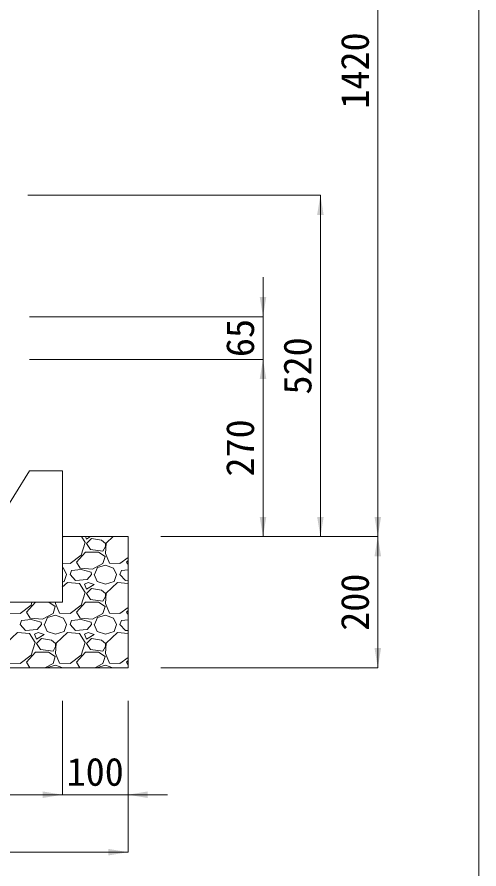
# Model space of a CAD drawing. Units: millimetres at full size, sheet at 1:20. Extents: x 201886 to 211886, y 860265 to 873235.
# Drawn here: x 209182 to 209886, y 861025 to 862323 of the extents above; entities that cross this region are included whole.
import ezdxf
from ezdxf.enums import TextEntityAlignment as Align

# ---------------------------------------------------------------- set-up
doc = ezdxf.new("R2010")
doc.units = ezdxf.units.MM
doc.header["$LTSCALE"] = 20
for name, color, linetype, lineweight in [('0_2', 7, 'Continuous', 20), ('ハッチング', 7, 'Continuous', 5), ('図枠', 5, 'Continuous', 13), ('基礎ブロック', 2, 'Continuous', 20), ('寸法線', 7, 'Continuous', 13)]:
    doc.layers.add(name, color=color, linetype=linetype, lineweight=lineweight)
doc.styles.add('ＭＳ ゴシック', font='')
doc.styles.get('ＭＳ ゴシック').set_extended_font_data('MS Gothic')

# ---------------------------------------------------------------- blocks, each defined once
blk = doc.blocks.new('filled_arrow')
at = {"color": 0, "linetype": 'Continuous', "lineweight": -2}
blk.add_solid([(7.5, 1.25), (0, 0), (7.5, -1.25)], dxfattribs=at)

msp = doc.modelspace()

# ---------------------------------------------------------------- linework, layer by layer
at = {"layer": '0_2', "lineweight": 13}
msp.add_line((209351.32, 861531.25), (209251.32, 861531.25), dxfattribs=at)
at = {"layer": '0_2'}
for p, q in [((209351.32, 861331.25), (209351.32, 861531.25)), ((208368.32, 861331.25), (209351.32, 861331.25))]:
    msp.add_line(p, q, dxfattribs=at)
at = {"layer": 'ハッチング'}
for p, q in [((209252.36, 861531.25), (209251.32, 861530.3)), ((209285.77, 861522.17), (209280.22, 861531.25)), ((209286.56, 861531.25), (209288.06, 861527.5)), ((209288.06, 861527.5), (209294.31, 861531.25)), ((209328.56, 861531.25), (209317.78, 861521.4)), ((209279.68, 861503.12), (209285.77, 861522.17)), ((209295.68, 861528.26), (209288.06, 861520.64)), ((209288.06, 861520.64), (209294.15, 861511.5)), ((209310.92, 861525.98), (209295.68, 861528.26)), ((209317.01, 861520.64), (209310.92, 861525.98)), ((209317.78, 861521.4), (209317.01, 861505.4)), ((209317.01, 861516.07), (209317.01, 861520.64)), ((209272.82, 861492.45), (209286.53, 861507.69)), ((209286.53, 861507.69), (209306.35, 861507.69)), ((209294.15, 861511.5), (209313.2, 861509.21)), ((209306.35, 861507.69), (209316.25, 861500.83)), ((209313.2, 861509.21), (209317.01, 861516.07)), ((209317.01, 861505.4), (209323.11, 861490.92)), ((209262.91, 861490.16), (209279.68, 861503.12)), ((209278.15, 861483.3), (209272.82, 861492.45)), ((209316.25, 861500.83), (209313.2, 861490.16)), ((209339.11, 861490.16), (209351.32, 861499.6)), ((209349.02, 861492.45), (209351.32, 861495.01)), ((209351.32, 861488.5), (209349.02, 861492.45)), ((209251.21, 861483.98), (209253.01, 861483.3)), ((209251.22, 861490.72), (209262.91, 861490.16)), ((209253.01, 861483.3), (209257.58, 861473.4)), ((209262.91, 861473.4), (209265.2, 861479.49)), ((209279.68, 861481.02), (209265.2, 861479.49)), ((209297.2, 861481.78), (209278.15, 861483.3)), ((209294.92, 861477.21), (209279.68, 861481.02)), ((209313.2, 861490.16), (209297.2, 861481.78)), ((209300.25, 861473.4), (209304.82, 861484.07)), ((209304.82, 861484.07), (209317.01, 861487.88)), ((209317.01, 861487.88), (209329.21, 861483.3)), ((209323.11, 861490.92), (209339.11, 861490.16)), ((209329.21, 861483.3), (209333.78, 861473.4)), ((209339.11, 861473.4), (209341.4, 861479.49)), ((209351.32, 861480.54), (209341.4, 861479.49)), ((209253.77, 861462.73), (209257.58, 861473.4)), ((209271.29, 861464.25), (209262.91, 861473.4)), ((209288.82, 861465.78), (209271.29, 861464.25)), ((209295.68, 861473.4), (209288.82, 861465.78)), ((209295.68, 861473.4), (209294.92, 861477.21)), ((209299.49, 861473.4), (209304.06, 861462.73)), ((209329.97, 861462.73), (209333.78, 861473.4)), ((209347.49, 861464.25), (209339.11, 861473.4)), ((209259.1, 861461.21), (209251.13, 861453.93)), ((209251.15, 861461.96), (209253.77, 861462.73)), ((209277.39, 861459.68), (209259.1, 861461.21)), ((209285.77, 861445.97), (209277.39, 861459.68)), ((209290.34, 861461.21), (209285.01, 861458.92)), ((209285.01, 861458.92), (209288.06, 861451.3)), ((209288.06, 861451.3), (209299.49, 861458.16)), ((209299.49, 861458.16), (209290.34, 861461.21)), ((209304.06, 861462.73), (209317.01, 861458.92)), ((209317.01, 861458.92), (209329.97, 861462.73)), ((209335.3, 861461.21), (209317.78, 861445.2)), ((209351.32, 861459.87), (209335.3, 861461.21)), ((209351.32, 861464.59), (209347.49, 861464.25)), ((209279.68, 861426.92), (209285.77, 861445.97)), ((209295.68, 861452.06), (209288.06, 861444.44)), ((209288.06, 861444.44), (209294.15, 861435.3)), ((209310.92, 861449.78), (209295.68, 861452.06)), ((209317.01, 861444.44), (209310.92, 861449.78)), ((209313.2, 861433.01), (209317.01, 861439.87)), ((209317.78, 861445.2), (209317.01, 861429.2)), ((209317.01, 861439.87), (209317.01, 861444.44)), ((209186.71, 861413.96), (209203.48, 861426.92)), ((209196.62, 861416.25), (209210.12, 861431.25)), ((209203.48, 861426.92), (209204.86, 861431.25)), ((209230.5, 861431.25), (209240.05, 861424.63)), ((209240.91, 861431.25), (209240.81, 861429.2)), ((209240.81, 861429.2), (209246.91, 861414.72)), ((209262.91, 861413.96), (209279.68, 861426.92)), ((209272.82, 861416.25), (209286.53, 861431.49)), ((209286.53, 861431.49), (209306.35, 861431.49)), ((209294.15, 861435.3), (209313.2, 861433.01)), ((209306.35, 861431.49), (209316.25, 861424.63)), ((209317.01, 861429.2), (209323.11, 861414.72)), ((209170.71, 861414.72), (209186.71, 861413.96)), ((209201.95, 861407.1), (209196.62, 861416.25)), ((209237, 861413.96), (209221, 861405.58)), ((209240.05, 861424.63), (209237, 861413.96)), ((209246.91, 861414.72), (209262.91, 861413.96)), ((209278.15, 861407.1), (209272.82, 861416.25)), ((209313.2, 861413.96), (209297.2, 861405.58)), ((209316.25, 861424.63), (209313.2, 861413.96)), ((209323.11, 861414.72), (209339.11, 861413.96)), ((209339.11, 861413.96), (209351.32, 861423.4)), ((209349.02, 861416.25), (209351.32, 861418.81)), ((209351.32, 861412.3), (209349.02, 861416.25)), ((209186.71, 861397.2), (209189, 861403.29)), ((209203.48, 861404.82), (209189, 861403.29)), ((209221, 861405.58), (209201.95, 861407.1)), ((209218.72, 861401.01), (209203.48, 861404.82)), ((209219.48, 861397.2), (209218.72, 861401.01)), ((209224.05, 861397.2), (209228.62, 861407.87)), ((209228.62, 861407.87), (209240.81, 861411.68)), ((209240.81, 861411.68), (209253.01, 861407.1)), ((209253.01, 861407.1), (209257.58, 861397.2)), ((209262.91, 861397.2), (209265.2, 861403.29)), ((209279.68, 861404.82), (209265.2, 861403.29)), ((209297.2, 861405.58), (209278.15, 861407.1)), ((209294.92, 861401.01), (209279.68, 861404.82)), ((209295.68, 861397.2), (209294.92, 861401.01)), ((209300.25, 861397.2), (209304.82, 861407.87)), ((209304.82, 861407.87), (209317.01, 861411.68)), ((209317.01, 861411.68), (209329.21, 861407.1)), ((209329.21, 861407.1), (209333.78, 861397.2)), ((209339.11, 861397.2), (209341.4, 861403.29)), ((209351.32, 861404.34), (209341.4, 861403.29)), ((209195.09, 861388.05), (209186.71, 861397.2)), ((209212.62, 861389.58), (209195.09, 861388.05)), ((209219.48, 861397.2), (209212.62, 861389.58)), ((209223.29, 861397.2), (209227.86, 861386.53)), ((209253.77, 861386.53), (209257.58, 861397.2)), ((209271.29, 861388.05), (209262.91, 861397.2)), ((209288.82, 861389.58), (209271.29, 861388.05)), ((209295.68, 861397.2), (209288.82, 861389.58)), ((209299.49, 861397.2), (209304.06, 861386.53)), ((209329.97, 861386.53), (209333.78, 861397.2)), ((209347.49, 861388.05), (209339.11, 861397.2)), ((209351.32, 861388.39), (209347.49, 861388.05)), ((209182.9, 861385.01), (209165.38, 861369)), ((209201.19, 861383.48), (209182.9, 861385.01)), ((209209.57, 861369.77), (209201.19, 861383.48)), ((209214.14, 861385.01), (209208.81, 861382.72)), ((209208.81, 861382.72), (209211.86, 861375.1)), ((209211.86, 861375.1), (209223.29, 861381.96)), ((209219.48, 861375.86), (209211.86, 861368.24)), ((209223.29, 861381.96), (209214.14, 861385.01)), ((209234.72, 861373.58), (209219.48, 861375.86)), ((209227.86, 861386.53), (209240.81, 861382.72)), ((209240.81, 861382.72), (209253.77, 861386.53)), ((209259.1, 861385.01), (209241.58, 861369)), ((209277.39, 861383.48), (209259.1, 861385.01)), ((209285.77, 861369.77), (209277.39, 861383.48)), ((209290.34, 861385.01), (209285.01, 861382.72)), ((209285.01, 861382.72), (209288.06, 861375.1)), ((209288.06, 861375.1), (209299.49, 861381.96)), ((209295.68, 861375.86), (209288.06, 861368.24)), ((209299.49, 861381.96), (209290.34, 861385.01)), ((209310.92, 861373.58), (209295.68, 861375.86)), ((209304.06, 861386.53), (209317.01, 861382.72)), ((209317.01, 861382.72), (209329.97, 861386.53)), ((209335.3, 861385.01), (209317.78, 861369)), ((209351.32, 861383.67), (209335.3, 861385.01)), ((209203.48, 861350.72), (209209.57, 861369.77)), ((209211.86, 861368.24), (209217.95, 861359.1)), ((209240.81, 861368.24), (209234.72, 861373.58)), ((209237, 861356.81), (209240.81, 861363.67)), ((209241.58, 861369), (209240.81, 861353)), ((209240.81, 861363.67), (209240.81, 861368.24)), ((209279.68, 861350.72), (209285.77, 861369.77)), ((209288.06, 861368.24), (209294.15, 861359.1)), ((209317.01, 861368.24), (209310.92, 861373.58)), ((209313.2, 861356.81), (209317.01, 861363.67)), ((209317.78, 861369), (209317.01, 861353)), ((209317.01, 861363.67), (209317.01, 861368.24)), ((209186.71, 861337.76), (209203.48, 861350.72)), ((209196.62, 861340.05), (209210.33, 861355.29)), ((209210.33, 861355.29), (209230.15, 861355.29)), ((209217.95, 861359.1), (209237, 861356.81)), ((209230.15, 861355.29), (209240.05, 861348.43)), ((209240.81, 861353), (209246.91, 861338.52)), ((209262.91, 861337.76), (209279.68, 861350.72)), ((209272.82, 861340.05), (209286.53, 861355.29)), ((209286.53, 861355.29), (209306.35, 861355.29)), ((209294.15, 861359.1), (209313.2, 861356.81)), ((209306.35, 861355.29), (209316.25, 861348.43)), ((209317.01, 861353), (209323.11, 861338.52)), ((209170.71, 861338.52), (209186.71, 861337.76)), ((209201.75, 861331.25), (209196.62, 861340.05)), ((209237, 861337.76), (209224.57, 861331.25)), ((209240.05, 861348.43), (209237, 861337.76)), ((209246.91, 861338.52), (209262.91, 861337.76)), ((209277.95, 861331.25), (209272.82, 861340.05)), ((209313.2, 861337.76), (209300.77, 861331.25)), ((209316.25, 861348.43), (209313.2, 861337.76)), ((209323.11, 861338.52), (209339.11, 861337.76)), ((209339.11, 861337.76), (209351.32, 861347.2)), ((209349.02, 861340.05), (209351.32, 861342.61)), ((209351.32, 861336.1), (209349.02, 861340.05)), ((209228.44, 861331.25), (209228.62, 861331.67)), ((209228.62, 861331.67), (209240.81, 861335.48)), ((209240.81, 861335.48), (209252.09, 861331.25)), ((209304.64, 861331.25), (209304.82, 861331.67)), ((209304.82, 861331.67), (209317.01, 861335.48)), ((209317.01, 861335.48), (209328.29, 861331.25))]:
    msp.add_line(p, q, dxfattribs=at)
at = {"layer": '図枠'}
msp.add_line((209886.35, 863465.21), (209886.35, 860265.21), dxfattribs=at)
at = {"layer": '基礎ブロック'}
for p, q in [((209201.32, 861631.25), (209151.32, 861551.25)), ((209251.32, 861631.25), (209201.32, 861631.25)), ((209251.32, 861531.25), (209251.32, 861431.25)), ((209251.32, 861431.25), (208468.32, 861431.25))]:
    msp.add_line(p, q, dxfattribs=at)
at = {"layer": '基礎ブロック', "lineweight": 13}
msp.add_line((209251.32, 861631.25), (209251.32, 861531.25), dxfattribs=at)
at = {"layer": '寸法線'}
for p, q in [((209732.12, 861531.25), (209732.12, 862951.25)), ((209198.85, 862051.25), (209644.62, 862051.25)), ((209644.62, 861531.25), (209644.62, 862051.25)), ((209557.12, 861741.25), (209557.12, 861926.25)), ((209201.08, 861866.25), (209557.12, 861866.25)), ((209201.08, 861801.25), (209557.12, 861801.25)), ((209201.08, 861801.25), (209557.12, 861801.25)), ((209557.12, 861531.25), (209557.12, 861801.25)), ((209401.32, 861531.25), (209732.12, 861531.25)), ((209401.32, 861531.25), (209644.62, 861531.25)), ((209401.32, 861531.25), (209557.12, 861531.25)), ((209401.32, 861531.25), (209732.12, 861531.25)), ((209732.12, 861531.25), (209732.12, 861331.25)), ((209401.32, 861331.25), (209732.12, 861331.25)), ((209251.32, 861281.25), (209251.32, 861137.95)), ((209251.32, 861281.25), (209251.32, 861137.95)), ((209351.32, 861281.25), (209351.32, 861137.95)), ((209351.32, 861281.25), (209351.32, 861050.44)), ((208468.32, 861137.95), (209251.32, 861137.95)), ((209191.32, 861137.95), (209411.32, 861137.95)), ((208368.32, 861050.44), (209351.32, 861050.44))]:
    msp.add_line(p, q, dxfattribs=at)

# ---------------------------------------------------------------- block references
at = {"layer": '寸法線', "xscale": 4, "yscale": 4}
for p, rotation in [((209644.62, 862051.25), 270), ((209557.12, 861866.25), 90), ((209557.12, 861801.25), 270), ((209557.12, 861801.25), 270), ((209557.12, 861531.25), 90), ((209644.62, 861531.25), 90), ((209732.12, 861531.25), 90), ((209732.12, 861531.25), 270), ((209732.12, 861331.25), 90), ((209251.32, 861137.95), 180), ((209251.32, 861137.95), 180), ((209351.32, 861050.44), 180)]:
    msp.add_blockref('filled_arrow', p, dxfattribs=dict(at, rotation=rotation))
msp.add_blockref('filled_arrow', (209351.32, 861137.95), dxfattribs=at)

# ---------------------------------------------------------------- texts
at = {"layer": '寸法線', "style": 'ＭＳ ゴシック'}
for s, p in [('1420', (209697.12, 862241.25)), ('65', (209522.12, 861833.75)), ('520', (209609.62, 861791.25)), ('270', (209522.12, 861666.25)), ('200', (209697.12, 861431.25))]:
    msp.add_text(s, height=42.72, rotation=90, dxfattribs=at).set_placement(p, align=Align.MIDDLE_CENTER)
msp.add_text('100', height=42.72, dxfattribs=at).set_placement((209301.32, 861172.95), align=Align.MIDDLE_CENTER)

doc.saveas('drawing.dxf')
